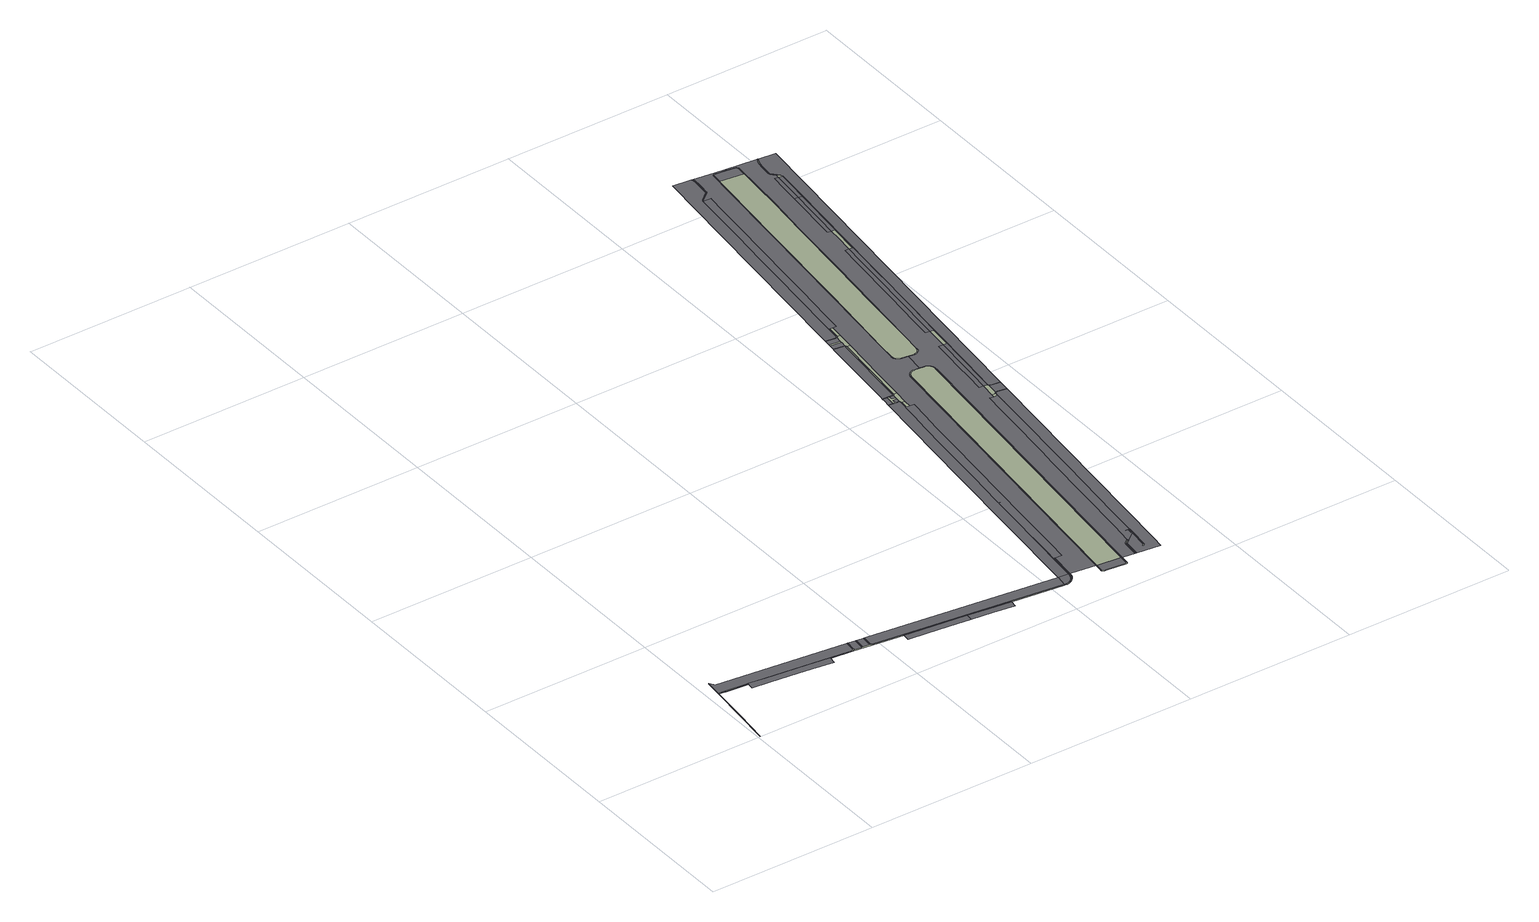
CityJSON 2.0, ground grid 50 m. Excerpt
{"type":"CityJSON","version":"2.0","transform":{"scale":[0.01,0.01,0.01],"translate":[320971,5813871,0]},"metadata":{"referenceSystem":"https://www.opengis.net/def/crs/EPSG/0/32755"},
"CityObjects":{
"road1":{"type":"Road","geometry":[{"type":"MultiSurface","lod":"2","boundaries":[[[0,1,2]],[[3,1,4,5]],[[6,7,8,9,10]],[[7,3,5,11]],[[5,12,13,11]],[[12,5,4,14]],[[15,16,17,18,19,20,21,22,23,24,25,13,12,14,26,27]],[[20,19,28,29,24,23,22,21]],[[13,25,24,29,30,31,32,33,34,35,36,37,38,39,40,41,42,43,44,45,46,47,48,49,50,51,52,53,9,8,7,11]],[[28,19,18,54,55]],[[56,57,58,59,60,61,62,63,64,65,66,67,68,69,70,71,72,73,74,75,76,77,78,79,80,81,51,50,49,48,47,46,45,44,43,42,41,40,39,38,37,36,35,34,33,32,31,30,29,28,55]],[[82,81,80,79,78,77,76,75,74,73,72,71,70,69,68,83,84]],[[54,85,86,87,88,89,90,91,92,93,94,95,96,97,98,99,100,101,102,83,68,67,66,65,64,63,62,61,60,59,58,57,56,55]],[[84,83,102,103]],[[102,101,104,105,106,107,108,109,110,111,112,113,114,115,103]],[[115,114,113,112,111,110,109,108,107,106,105,104,101,100,99,98,97,96,95,94,93,92,91,90,89,88,87,86,116,117,118,119,120,121,122,123,124,125,126,127,128,129,130,131]],[[130,129,128,127,126,125,124,123,122,121,120,119,118,117,116,132,133,134,135,131]],[[136,137,138,139,140,141,142,143]],[[144,143,142,141,140,145,146,147]],[[140,139,148,149,150,151]],[[152,153,150,154,155,156,157,158,159,160,86,85,143,144,147,146,145]],[[145,140,151,150,153,152]],[[133,132,116,86,160,159,158,157]]],"semantics":{"surfaces":[{"type":"TrafficArea","function":"1","surfaceMaterial":3},{"type":"AuxiliaryTrafficArea","function":"1700","surfaceMaterial":4},{"type":"TrafficArea","function":"2","surfaceMaterial":2},{"type":"AuxiliaryTrafficArea","function":"1220","surfaceMaterial":4},{"type":"AuxiliaryTrafficArea","function":"1700","surfaceMaterial":2},{"type":"TrafficArea","function":"7","surfaceMaterial":3},{"type":"TrafficArea","function":"7","surfaceMaterial":4}],"values":[0,1,2,3,3,4,5,3,2,4,3,0,1,1,0,3,2,5,6,5,1,6,3]}}]},
"road2":{"type":"Road","geometry":[{"type":"MultiSurface","lod":"2","boundaries":[[[161,162,163,164,165,166,167,168,169,170,171,134,133]],[[172,173,174,175,176,177,178,179,180,181,182,183,184,185,186,187,188,189,190,191,192,193,194,195,196,197,198,199,200,201,202,203,204,205,206,207,208,171,170,169,168,167,166,165,164,163,162,161,133,209]],[[210,211,212,213,214,215,216,217,218,219,220,221,222,223,224,225,226,227,228,229,230,231,232,233,234,235,236,237,238,208,207,206,205,204,203,202,201,200,199,198,197,196,195,194,193,192,191,190,189,188,187,186,185,184,183,182,181,180,179,178,177,176,175,174,173,172,209]],[[239,240,241,208,238,242,243,244,245]],[[246,247,248,171,208,241,240,239,245,249,250]],[[251,252,253,254,255,256,257,258,259,260,261,262,263,264,265,266,267,268,269,270,271,272,273,274,275,276,277,278,279,280,281,282,283,284,285,286,287,288,289,290,291,292,293]],[[261,251,294,295]],[[261,260,259,258,257,256,255,254,253,252,251]],[[296,297,298,299,300,301,302,303,304,305,306,307,308,309,310,311,312,313,314,315,316,246,250,249,245,244,317,318,319,320,321,320,319,318,317,244,322,323,324,325,326,327,328,329],[330,331,330,321]],[[332,333,334,335,336,337,338,339,340]],[[338,337,336,335,341,342,343,344,345,339]],[[308,307,306,346,347,348,349,350,351,352,353,354,134,171,248,247,246,316,315,314,313,312,311,310,309]],[[355,356,357,358,359,360,361,362]],[[361,363,364,365,362]],[[366,367,368,369,262,261,295]],[[370,371,372,373,374]],[[375,376,377,378,379,380,294,251,293]],[[381,346,306,305,304,303]],[[382,383,384,385,386,387,388,389,364,363,361,360,359,358,357,356,355,362,345,344,343,342,341,390,391,392,393,394,395,396,397,398,399]],[[400,401,402,403,404,405,406,407,408,374,373,352,351,350,349,348,347,346,381]],[[408,409,410,411,412,413,370,374]],[[407,406,405,404,410,409,408]],[[303,302,414,381]],[[415,416,417,418,419,420,421,413,412,411,422]],[[423,424,425,426,427,428,429,430,431,432,433,434,435,436,437,438,439,440,441,442,443,444,445,446,447,448,449,450,451,452,453,454,371,370,413,421,420,419,418,417,416,415,422]],[[411,410,404,403,402,401,400,381,414,455,439,438,437,436,435,434,433,432,431,430,429,428,427,426,425,424,423,422]],[[382,399,456,457,458,457,459,460,461,462,463,464,465,466,467,468,469,470,471,340,339,345,362,365,364,389,388,472,473,474,475,476,477,478,479,480,481,482,483,383],[484,485,484,486]],[[482,481,480,479,478,477,476,475,474,473,472,388,387,386,385,384,383,483]],[[487,488,440,439]],[[452,451,450,449,448,447,446,445,444,443,442,441,440,488,489,490,491,492,493,494,495,496,497,498,499,500,501,502,503,504,505,453]],[[455,506,507,487,439]],[[508,509,510,511,512,513,514,515,516]],[[515,514,517,518]],[[501,500,499,498,497,496,495,494,493,492,491,490,489,488,487,519,520,521,522,523,524,525,513,512,511,510,509,508,516,502]],[[518,517,526,527,528,529,530,531,532]],[[533,534,535,536,537,538,539,540,541,542,543,544,545,546,547,548,549,550,551,552,553,554,555,556,557,558,559,368,367,560,561,562,563,564,565,566,567,568,569,570,571,572,573,574,575,576,577,578,579,580,581,582,583]],[[531,530,529,528,527,526,584,585,586,587,588,589,590,591,592,593,594,595,596,597,598,599,532]],[[590,589,588,587,586,585,584,526,517,514,513,525,524,523,522,521,520,519,487,507,600,601]],[[582,581,580,579,578,577,576,575,574,573,572,571,570,569,568,567,566,565,564,563,562,561,560,367,366,295,294,380,379,602,603,604,605,606,607,608,609,610,611,612,613,614,615,616,617,618,619,620,621,622,623,624,625,583]],[[626,627,628,629,630,631,591,590,601]],[[600,632,628,627,626,601]],[[625,633,634,533,583]],[[635,636,637,638,639,640,641,642,643,644,645,646,647,648,649,650,651,652,653,654]],[[655,656,657,658,659,660,661,635,654]],[[624,623,622,621,620,619,618,617,616,615,614,613,612,611,610,609,608,607,606,605,604,603,602,379,378,662,663,664,665,666,667,668,669,670,671,672,673,674,675,676,677,678,679,680,681,682,683,684,685,686,687,633,625]],[[688,457,456,689]],[[456,399,398,689]],[[506,455,414,302,301,300,299,298,297,296,329,328,327,326,325,324,323,322,244,243,242,238,690,262,369,368,559,691,692,556,555,693,694,695,550,549,696,547,546,697,545,544,698,543,542,699,700,701,535,534,702,634,656,655,703,654,653,704,705,649,648,647,646,706,707,642,708,709,710,711,712,713,714,715,716,717,718,719,720,721,722,723,724,725,726,727,728,729,730,731,732,733,734,735,736,737,738,739,740,741,742,743,744,745,746,747,748,749,750,751,752,753,754,632,600,507]],[[689,398,397,396,395,394,393,392,755,756,757,758,759,760,761,762,763,764,765,766,767,768]],[[767,766,765,764,763,769,770,771,772,773,774,775,776,688,689,768]],[[776,775,777,778]],[[762,761,760,759,758,757,756,755,779,780,781,782,783,784,785,769,763]],[[786,787,788,789,790,775,774,773,772,771,770,769,785,784,783,782,781,780,779,791]],[[792,793,794,795,796,797,798,799,800,801,802,803,804,805,806,807,808,809,810,811,812,813,659,658]],[[814,815,816,817,818,819,778,820,821,822,823]],[[814,823,824,825,826,778,777,827,828,829,830,831,832]],[[833,834,835,836,837,838,641,640,639,638,637,636,635,661,660,659,813,812,811,810,809,808,807,806,805,839,840,841,842,843,844,845]],[[846,847,848,849,850,851,852,853,854,855,856,857,858,859,860,861,862,863,864,865,866,867,868,869,870,871,599,598,597,596,595,594,593,872,591,631,630,629,873,874]],[[743,742,875,876,877,878,879,852,851,850,849,848,847,846,874,873,629,628,632,754,753,752,751,750,749,748,747,746,745,744]],[[657,656,634,633,880,686,685,881,682,882,681,883,679,678,884,675,674,885,672,671,886,668,667,887,664,663,888,378,377,376,375,293,334,333,332,340,471,470,469,468,467,466,465,464,463,462,461,460,459,457,688,776,778,819,818,817,816,815,814,889,890,891,892,893,894,895,896,897,898,899,900,901,902,903,904,905,906,907,908,909,910,911,912,913,914,915,916,917,918,919,920,921,922,923,924,721,720,925,926,927,928,929,930,931,932,933,934,935,936,937,938,939,804,803,802,940,799,798,941,797,796,942,795,794,793,943,658]],[[814,832,944,889]],[[898,897,896,895,894,893,892,891,890,889,945,946,947,948,949,950,951]],[[878,877,876,875,952,853,852,879]],[[953,954,955,956,957,898,951,950,958,948,959,946,945,889,944,960,961,962,963]],[[964,965,966,967,968,957,956,955,954,953,963,962,961,960,944,832,831,830,829,828,827,777,775,790,969,970,971,972,973,974,975,976,977]],[[863,862,861,860,859,858,857,856,855,854,853,952,978,979,980,981,982,983,984,985,986,987,988,989,990,991,992,993,994,995,996,997]],[[996,995,994,993,992,991,990,989,988,987,986,985,984,983,982,981,980,979,978,952,875,741,740,739,738,737,998,999,735,733,1000,1001,1002,1003,1004,731,730,729,997]],[[1005,865,864]],[[1006,1007,1008,1009,1010,867,1011,1012,866,1013,865,1005,864,863,997]],[[729,728,726,724,1014,1008,1007,1006,997]],[[968,900,1015,898,957]],[[719,1016,1017,1018,717,716,1019,1020,1021,1022,1023,1024,1025,713,712,711,710,709,708,642,641,838,837,836,835,834,833,1026,1027,1028,1029,1030,1031,1032,1033,1034,1035,1036,1037,1038,1039,1040,1041,1042,1043,1044,1045,1046,1047,1048,1049,1050,1051,1052,1053,1054,1055,1056,1057,1058,845,844,843,842,841,840,839,805,804,939,938,937,936,935,934,933,1059,1060,1061,1062,1063,1064,1065,1066,1067,1068,1069,1070,930,929,1071,1072,1073,1074,1075,1076,1077,927,926,1078,1079,1080,1081,1082,1083,1084,720]],[[903,902,901,900,1085,1086,1087,904]],[[1088,1089,1090,1091,1092,1093,1094,1095,1096,1097,1098,1099,1100,1101,1102,1103,1104,1105,1106,1107,1108,1109,1110,1111,1112,1113,974,973,972,971,970,969,790,789,788,787,786,791,1114]],[[1087,1086,1085,900,968,967,966,965,964,1115]],[[1058,1057,1056,1055,1054,1053,1052,1051,1050,1049,1048,1047,1046,1045,1044,1043,1042,1041,1040,1039,1038,1037,1036,1035,1034,1033,1032,1031,1030,1029,1028,1027,1026,833,845]],[[907,906,905,904,1116,1087,1117,1118]],[[907,1118,1117,1087,1115,964,977,976,975,1119]],[[908,907,1119,1120,1121,1122,1123,1124,1125]],[[1126,1127,1128,1129,1130,1131,1132,1133,1134,1135,1136,923,921,919,917,915,914,913,912,911,910,909,908,1125]],[[1124,1123,1122,1121,1120,1119,975,974,1112,1110,1107,1137,1138,1139,1140,1141,1103,1102,1100,1142,1097,1096,1143,1095,1144,1094,1093,1145,1092,1091,1146,1147,1148,1149,1150,1135,1134,1133,1132,1131,1130,1129,1128,1127,1126,1125]],[[1150,1149,1148,1147,1146,1091,1090,1089,1088]]],"semantics":{"surfaces":[{"type":"TrafficArea","function":"2","surfaceMaterial":2},{"type":"AuxiliaryTrafficArea","function":"1220","surfaceMaterial":4},{"type":"AuxiliaryTrafficArea","function":"1700","surfaceMaterial":4},{"type":"AuxiliaryTrafficArea","function":"1220","surfaceMaterial":3},{"type":"TrafficArea","function":"7","surfaceMaterial":3},{"type":"TrafficArea","function":"1"},{"type":"AuxiliaryTrafficArea","function":"1700"},{"type":"TrafficArea","function":"1","surfaceMaterial":3},{"type":"AuxiliaryTrafficArea","function":"1400","surfaceMaterial":10},{"type":"TrafficArea","function":"7","surfaceMaterial":4}],"values":[0,1,2,2,1,3,0,0,4,2,1,0,2,1,3,5,3,1,0,1,2,5,2,5,1,6,4,1,1,0,2,7,2,1,7,1,1,2,8,1,2,3,1,1,1,2,1,7,1,6,2,7,1,1,4,9,8,0,4,7,2,4,1,9,1,1,2,1,1,2,2,3,4,0,9,0,4,9,2,2,1,0]}}]}
},
"vertices":[
[203,1076,0],[328,2183,0],[82,9,0],[330,2206,0],[537,2160,0],[539,2184,0],[332,2226,0],[333,2226,0],[375,2597,0],[387,2708,0],[374,2597,0],[541,2203,0],[1205,2112,0],[1207,2132,0],[1202,2089,0],[2275,1789,0],[2920,1714,0],[3566,1639,0],[3589,1832,0],[3591,1855,0],[3592,1858,0],[2946,1932,0],[2300,2007,0],[1704,2076,0],[1444,2106,0],[1208,2134,0],[1182,1915,0],[1679,1858,0],[4214,1788,0],[4216,1808,0],[4217,1817,0],[4228,1816,0],[4234,1817,0],[4238,1817,0],[4242,1818,0],[4245,1819,0],[4249,1820,0],[4252,1822,0],[4256,1823,0],[4259,1825,0],[4262,1827,0],[4265,1829,0],[4267,1831,0],[4270,1833,0],[4272,1835,0],[4274,1837,0],[4276,1840,0],[4279,1845,0],[4282,1851,0],[4283,1856,0],[4284,1861,0],[4316,2143,0],[494,2584,0],[388,2717,0],[4211,1765,0],[4214,1787,0],[4227,1786,0],[4233,1786,0],[4238,1787,0],[4244,1788,0],[4249,1789,0],[4254,1790,0],[4259,1792,0],[4264,1794,0],[4269,1796,0],[4274,1799,0],[4278,1802,0],[4282,1805,0],[4286,1807,0],[4290,1811,0],[4294,1815,0],[4297,1818,0],[4300,1822,0],[4303,1826,0],[4305,1831,0],[4308,1835,0],[4309,1839,0],[4311,1844,0],[4312,1848,0],[4313,1853,0],[4316,1877,0],[4348,2139,0],[4408,2132,0],[4531,1781,0],[4569,2114,0],[4825,1699,0],[4828,1724,0],[4823,1724,0],[4819,1725,0],[4815,1726,0],[4810,1727,0],[4807,1729,0],[4803,1731,0],[4799,1733,0],[4796,1735,0],[4792,1737,0],[4789,1740,0],[4786,1743,0],[4784,1746,0],[4781,1749,0],[4779,1751,0],[4776,1755,0],[4552,1779,0],[4590,2111,0],[4774,1760,0],[4772,1763,0],[4771,1767,0],[4769,1771,0],[4768,1775,0],[4767,1779,0],[4767,1783,0],[4766,1786,0],[4766,1790,0],[4766,1794,0],[4773,1859,0],[4800,2087,0],[4830,1744,0],[4832,1753,0],[4827,1754,0],[4823,1755,0],[4819,1756,0],[4815,1758,0],[4811,1761,0],[4808,1764,0],[4805,1767,0],[4802,1771,0],[4800,1775,0],[4798,1780,0],[4797,1784,0],[4796,1789,0],[4796,1794,0],[4829,2084,0],[10364,1094,0],[10400,1093,0],[10445,1436,0],[4912,2074,0],[5702,1391,0],[6248,1328,0],[6889,1254,0],[7530,1179,0],[7553,1379,0],[6914,1454,0],[6272,1529,0],[5726,1593,0],[5728,1610,0],[7555,1398,0],[6916,1472,0],[6274,1546,0],[8170,1105,0],[8816,1030,0],[8839,1228,0],[8194,1304,0],[8196,1324,0],[8841,1249,0],[10359,1049,0],[10363,1049,0],[10394,1048,0],[10397,1073,0],[10364,1074,0],[10363,1074,0],[10362,1074,0],
[10461,1091,0],[10509,1098,0],[10552,1114,0],[10591,1135,0],[10630,1164,0],[10665,1197,0],[10693,1233,0],[10716,1272,0],[10733,1317,0],[10743,1356,0],[10752,1401,0],[10400,1073,0],[10461,1071,0],[10462,1071,0],[10463,1071,0],[10464,1072,0],[10511,1078,0],[10513,1079,0],[10514,1079,0],[10515,1079,0],[10559,1095,0],[10560,1095,0],[10561,1096,0],[10562,1096,0],[10601,1118,0],[10602,1118,0],[10603,1119,0],[10642,1148,0],[10643,1149,0],[10644,1149,0],[10679,1183,0],[10680,1183,0],[10681,1184,0],[10681,1185,0],[10709,1221,0],[10709,1222,0],[10710,1222,0],[10710,1223,0],[10733,1262,0],[10734,1263,0],[10735,1264,0],[10735,1265,0],[10752,1310,0],[10753,1311,0],[10753,1312,0],[10762,1352,0],[10771,1397,0],[10772,1399,0],[10398,1073,0],[10395,1048,0],[10461,1046,0],[10466,1047,0],[10515,1054,0],[10518,1054,0],[10521,1055,0],[10524,1056,0],[10568,1072,0],[10572,1074,0],[10593,1085,0],[10614,1096,0],[10617,1098,0],[10647,1121,0],[10657,1128,0],[10660,1130,0],[10671,1140,0],[10697,1165,0],[10700,1169,0],[10717,1190,0],[10729,1206,0],[10731,1209,0],[10751,1242,0],[10755,1249,0],[10758,1254,0],[10760,1259,0],[10775,1301,0],[10777,1306,0],[10787,1349,0],[10797,1396,0],[10779,1447,0],[10774,1409,0],[10774,1408,0],[10799,1405,0],[10804,1445,0],[10892,2200,0],[10867,2202,0],[10971,3276,0],[10759,1450,0],[10754,1412,0],[10849,2204,0],[10917,2801,0],[12282,1225,0],[12259,994,0],[12251,965,0],[12246,952,0],[12222,948,0],[11663,1002,0],[11590,1011,0],[11564,1024,0],[11551,1044,0],[11546,1072,0],[11575,1306,0],[11555,1309,0],[11526,1075,0],[11526,1072,0],[11526,1068,0],[11531,1040,0],[11533,1037,0],[11534,1034,0],[11543,1020,0],[11547,1013,0],[11550,1010,0],[11552,1008,0],[11555,1006,0],[11571,998,0],[11581,993,0],[11584,992,0],[11588,991,0],[11660,982,0],[12220,928,0],[12223,928,0],[12236,930,0],[12249,932,0],[12252,933,0],[12255,934,0],[12258,936,0],[12261,938,0],[12263,941,0],[12264,944,0],[12265,946,0],[12270,957,0],[12271,960,0],[12278,990,0],[12304,1222,0],[12282,1229,0],[11575,1307,0],[11642,6955,0],[11710,7552,0],[11779,8148,0],[11847,8745,0],[11928,9343,0],[11997,9940,0],[11862,9952,0],[11765,9961,0],[11748,9963,0],[11680,9366,0],[11677,9348,0],[11598,8768,0],[11530,8172,0],[11462,7575,0],[11394,6978,0],[11325,6381,0],[11257,5784,0],[11189,5188,0],[11121,4591,0],[11053,3994,0],[10985,3397,0],[10961,2796,0],[11030,3393,0],[11099,3990,0],[11168,4586,0],[11224,5061,0],[11097,2181,0],[11166,2777,0],[11234,3374,0],[11302,3971,0],[11370,4568,0],[11438,5165,0],[11506,5761,0],[11574,6358,0],[11199,5064,0],[11179,5066,0],[12753,1703,0],[12732,1670,0],[12682,1179,0],[12706,1176,0],[12755,1647,0],[12767,1694,0],[12805,1721,0],[12890,1786,0],[12893,1813,0],[12736,1173,0],[12785,1642,0],[12793,1676,0],[12822,1697,0],[12885,1745,0],[11773,10209,0],[11769,10223,0],[11762,10236,0],[11752,10246,0],[11740,10254,0],[11725,10258,0],[11446,10284,0],[11446,10283,0],[11031,6617,0],[13096,1411,0],[13049,1355,0],[13068,1340,0],[13118,1398,0],[13120,1401,0],[13121,1404,0],[13193,1983,0],[13167,1963,0],[13212,2149,0],[13208,2149,0],[13189,1980,0],[12669,10989,0],[12673,11005,0],[12654,11007,0],[12649,10992,0],[11613,10589,0],[11482,10601,0],[11470,10501,0],[11448,10305,0],[11583,10292,0],[12308,1265,0],[13401,10916,0],[13401,10920,0],[13404,10950,0],[13382,10951,0],[13381,10918,0],[11793,10207,0],[13987,9026,0],[13952,8714,0],[13830,7563,0],[13664,6159,0],[13585,5387,0],[13313,3041,0],[13233,2374,0],[13207,2149,0],[13430,1092,0],[13470,1440,0],[14343,9136,0],[14094,9166,0],[14057,9165,0],[14033,9161,0],[14018,9156,0],[14003,9146,0],[13995,9127,0],[13985,9026,0],[11793,10211,0],[11788,10230,0],[11779,10248,0],[11773,10255,0],[11766,10261,0],[11756,10268,0],[11748,10272,0],[11729,10278,0],[11653,10285,0],[11665,10403,0],[11781,10390,0],[11788,10459,0],[11672,10472,0],[11683,10582,0],[11890,10196,0],[11797,10574,0],[11794,10573,0],[11790,10573,0],[11787,10573,0],[11783,10573,0],[11780,10573,0],[11776,10574,0],[11802,10575,0],[11807,10577,0],[11811,10579,0],[11814,10581,0],[11817,10582,0],[11819,10585,0],[11822,10587,0],[11825,10589,0],[11827,10592,0],[11829,10595,0],[11831,10597,0],[11833,10601,0],[11835,10604,0],[11836,10607,0],[11837,10610,0],[11838,10614,0],[11839,10617,0],[11840,10622,0],[11820,10624,0],[11819,10619,0],[11818,10615,0],[11816,10611,0],[11813,10607,0],[11811,10604,0],[11807,10600,0],[11804,10598,0],[11800,10596,0],[11796,10594,0],[11791,10593,0],[11787,10593,0],[11783,10593,0],[11484,10621,0],[11483,10612,0],[11937,10611,0],[13965,9028,0],[13863,9036,0],[13811,8582,0],[13741,9046,0],[13677,8504,0],[13613,7954,0],[13549,7406,0],[13484,6852,0],[13420,6307,0],[13355,5757,0],[13291,5210,0],[13226,4655,0],[13162,4107,0],[13098,3564,0],[13033,3014,0],[12969,2466,0],[13241,2443,0],[13303,2990,0],[13365,3537,0],[13427,4084,0],[13489,4632,0],[13552,5187,0],[13614,5734,0],[13676,6281,0],[13738,6830,0],[13801,7384,0],[13863,7932,0],[13925,8479,0],[13162,2153,0],[13146,2010,0],[13090,2160,0],[12115,13071,0],[12095,13073,0],[12095,13083,0],[12095,13089,0],[12094,13094,0],[12091,13101,0],[12090,13104,0],[12087,13109,0],[12084,13112,0],[12081,13115,0],[12077,13118,0],[12072,13120,0],[12069,13121,0],[11780,13156,0],[11779,13145,0],[11769,13146,0],[11766,13118,0],[11708,12605,0],[11494,10708,0],[12047,11581,0],[12216,13060,0],[11782,13175,0],[12073,13141,0],[12079,13139,0],[12086,13135,0],[12093,13131,0],[12099,13126,0],[12119,13297,0],[11791,13337,0],[11773,13176,0],[12127,13363,0],[11799,13403,0],[12115,13084,0],[12115,13091,0],[12114,13098,0],[12110,13109,0],[12107,13114,0],[12103,13120,0],[12101,13123,0],[12148,13543,0],[12144,13541,0],[12134,13538,0],[12130,13537,0],[12119,13536,0],[12115,13536,0],[11817,13568,0],[12912,11219,0],[12896,11218,0],[12887,11217,0],[12881,11217,0],[12865,11215,0],[12850,11212,0],[12835,11208,0],[12820,11203,0],[12805,11197,0],[12794,11192,0],[12791,11191,0],[12778,11184,0],[12764,11176,0],[12752,11168,0],[12740,11158,0],[12728,11148,0],[12723,11143,0],[12717,11138,0],[12707,11126,0],[12698,11115,0],[12689,11103,0],[12682,11090,0],[12675,11077,0],[12669,11063,0],[12663,11049,0],[12659,11035,0],[12656,11021,0],[12676,11017,0],[12679,11030,0],[12682,11043,0],[12687,11056,0],[12693,11068,0],[12699,11080,0],[12706,11092,0],[12714,11103,0],[12723,11114,0],[12732,11124,0],[12742,11134,0],[12753,11143,0],[12764,11152,0],[12775,11159,0],[12788,11167,0],[12800,11173,0],[12813,11179,0],[12827,11184,0],[12841,11189,0],[12855,11192,0],[12869,11195,0],[12883,11197,0],[12898,11198,0],[12912,11199,0],[12158,13550,0],[12161,13552,0],[12168,13562,0],[12170,13565,0],[12176,13575,0],[12177,13579,0],[12178,13583,0],[12158,13584,0],[12153,13574,0],[12146,13566,0],[12138,13560,0],[12128,13557,0],[12117,13556,0],[11835,13586,0],[11836,13596,0],[11821,13598,0],[12275,13575,0],[12188,13582,0],[13382,10964,0],[13381,10977,0],[13379,10990,0],[13376,11002,0],[13373,11015,0],[13369,11028,0],[13364,11040,0],[13359,11052,0],[13353,11063,0],[13347,11074,0],[13339,11085,0],[13332,11095,0],[13323,11104,0],[13315,11113,0],[13305,11122,0],[13296,11129,0],[13285,11137,0],[13275,11143,0],[13264,11149,0],[13253,11154,0],[13242,11158,0],[13230,11161,0],[13218,11164,0],[13209,11166,0],[12191,13595,0],[12193,13617,0],[12234,13981,0],[12204,13984,0],[12163,13620,0],[12161,13600,0],[12320,13973,0],[13210,11186,0],[13061,11202,0],[12958,11830,0],[12913,11841,0],[12866,11868,0],[12828,11907,0],[12802,11954,0],[12790,12007,0],[12791,12021,0],[12771,12022,0],[12770,12006,0],[12770,12002,0],[12783,11948,0],[12785,11945,0],[12812,11895,0],[12814,11893,0],[12853,11853,0],[12856,11851,0],[12905,11823,0],[12908,11822,0],[12952,11810,0],[12956,11809,0],[12963,11808,0],[13135,11790,0],[13306,11771,0],[13336,11768,0],[13338,11789,0],[13309,11791,0],[12965,11828,0],[13400,10985,0],[13399,10992,0],[13398,10998,0],[13396,11006,0],[13392,11020,0],[13388,11034,0],[13386,11040,0],[13383,11047,0],[13377,11060,0],[13371,11072,0],[13364,11084,0],[13356,11096,0],[13348,11107,0],[13339,11117,0],[13329,11127,0],[13319,11136,0],[13315,11140,0],[13308,11145,0],[13297,11153,0],[13286,11160,0],[13283,11161,0],[13274,11166,0],[13261,11172,0],[13249,11177,0],[13236,11181,0],[13222,11184,0],[13875,9140,0],[13975,9129,0],[11224,1347,0],[12657,11028,0],[12666,11056,0],[12678,11083,0],[12693,11109,0],[12712,11132,0],[12734,11154,0],[12758,11172,0],[12784,11188,0],[12813,11201,0],[12842,11210,0],[12873,11216,0],[12908,11219,0],[12962,11808,0],[12906,11822,0],[12854,11852,0],[12784,11947,0],[12770,12005,0],[12772,12062,0],[12819,12520,0],[13132,15170,0],[13484,18317,0],[13739,20565,0],[13823,21312,0],[13830,21351,0],[13853,21376,0],[13858,21378,0],[13859,21378,0],[13886,21387,0],[14009,21377,0],[14259,21349,0],[14264,21393,0],[13939,21431,0],[13317,21502,0],[13326,21432,0],[13331,21398,0],[13331,21389,0],[13332,21379,0],[13329,21255,0],[13310,21126,0],[13277,20866,0],[13273,20828,0],[13271,20818,0],[13262,20805,0],[13248,20788,0],[13248,20787,0],[13245,20783,0],[13241,20780,0],[12996,20582,0],[12991,20578,0],[12988,20574,0],[12985,20546,0],[13059,20539,0],[13191,20526,0],[13123,19929,0],[13055,19333,0],[12987,18736,0],[12919,18139,0],[12851,17542,0],[12783,16946,0],[12715,16349,0],[12646,15752,0],[12578,15155,0],[12510,14558,0],[12442,13962,0],[14345,9155,0],[14096,9186,0],[14093,9186,0],[14055,9184,0],[14030,9181,0],[14027,9180,0],[14011,9175,0],[14007,9173,0],[14005,9171,0],[13991,9162,0],[13989,9160,0],[13987,9157,0],[13985,9154,0],[13976,9133,0],[14047,9530,0],[14040,9536,0],[14038,9539,0],[14037,9542,0],[14036,9545,0],[14031,9566,0],[14031,9570,0],[13926,9581,0],[14033,9583,0],[13927,9595,0],[14381,9474,0],[14118,9501,0],[14087,9508,0],[14083,9509,0],[14062,9518,0],[14059,9519,0],[14056,9522,0],[14122,9520,0],[14091,9527,0],[14069,9536,0],[14058,9548,0],[14051,9568,0],[14383,9493,0],[13341,11769,0],[13370,11777,0],[13413,11792,0],[13449,11812,0],[13452,11814,0],[13478,11834,0],[13481,11837,0],[13497,11857,0],[13499,11859,0],[13509,11882,0],[13520,11912,0],[13528,11946,0],[13530,11961,0],[13510,11963,0],[13508,11948,0],[13501,11916,0],[13490,11889,0],[13480,11868,0],[13466,11850,0],[13440,11829,0],[13404,11810,0],[13363,11796,0],[14166,11702,0],[14038,11713,0],[13979,11190,0],[13919,10657,0],[13861,10134,0],[13802,9608,0],[13987,10121,0],[14047,10645,0],[14104,11142,0],[14108,11177,0],[14105,11143,0],[14048,10645,0],[13988,10121,0],[14043,9582,0],[14104,10110,0],[14165,10634,0],[14226,11165,0],[14287,11691,0],[14279,11692,0],[13816,21030,0],[13764,20562,0],[13509,18315,0],[13157,15167,0],[12839,12518,0],[12792,12061,0],[13589,12600,0],[13786,14369,0],[13988,16110,0],[14205,18045,0],[14373,19441,0],[14460,20278,0],[14525,20949,0],[12330,15178,0],[12398,15775,0],[12466,16372,0],[12534,16969,0],[12602,17565,0],[12670,18162,0],[12736,18735,0],[12939,20550,0],[12942,20576,0],[12944,20587,0],[12947,20597,0],[12955,20606,0],[12966,20615,0],[13212,20814,0],[13221,20824,0],[13227,20835,0],[13232,20872,0],[13265,21131,0],[13279,21260,0],[13283,21369,0],[13282,21389,0],[13272,21478,0],[13265,21509,0],[12722,21571,0],[12441,19083,0],[11835,13726,0],[12152,13574,0],[12193,13985,0],[12261,14582,0],[12969,20547,0],[12943,20549,0],[12874,19953,0],[12806,19356,0],[12738,18759,0],[13223,11184,0],[13262,11173,0],[13285,11160,0],[13297,11154,0],[13330,11128,0],[13357,11096,0],[13378,11060,0],[13393,11020,0],[13400,10988,0],[14242,12387,0],[14111,12402,0],[14180,13005,0],[14250,13611,0],[14320,14215,0],[14389,14822,0],[14459,15426,0],[14529,16035,0],[14598,16634,0],[14724,16623,0],[14790,17192,0],[14829,17542,0],[14711,17559,0],[14776,18135,0],[14841,18710,0],[14906,19286,0],[14971,19858,0],[15024,20330,0],[15137,20314,0],[15149,20417,0],[15041,20553,0],[15034,20564,0],[15028,20577,0],[15025,20589,0],[15023,20603,0],[15023,20616,0],[15060,20951,0],[15080,21068,0],[15088,21093,0],[15091,21109,0],[15100,21133,0],[15115,21182,0],[15140,21234,0],[15149,21259,0],[15156,21271,0],[15165,21289,0],[14518,21320,0],[14533,21310,0],[14534,21309,0],[14547,21301,0],[14557,21287,0],[14558,21286,0],[14567,21274,0],[14574,21244,0],[14573,21235,0],[14485,20276,0],[14398,19438,0],[14230,18042,0],[14012,16107,0],[13811,14366,0],[13609,12598,0],[13501,11862,0],[13480,11836,0],[13451,11813,0],[13344,11767,0],[14355,12373,0],[14308,12990,0],[14375,13597,0],[14415,13958,0],[14443,14202,0],[14513,14808,0],[14584,15413,0],[14654,16021,0],[12959,20548,0],[14644,14793,0],[14713,15399,0],[14783,16007,0],[14852,16612,0],[14840,16613,0],[14514,14808,0],[14415,13959,0],[14367,12372,0],[14436,12975,0],[14505,13583,0],[14575,14189,0],[15151,19254,0],[15085,18678,0],[15019,18101,0],[14953,17525,0],[14944,17526,0],[14187,10687,0],[14550,13942,0],[14759,15728,0],[15051,18291,0],[15168,19363,0],[15273,20296,0],[15258,20297,0],[15271,20295,0],[15217,19830,0],[12962,20574,0],[12963,20582,0],[12965,20587,0],[12969,20592,0],[12978,20600,0],[13225,20799,0],[13226,20800,0],[13227,20801,0],[13236,20811,0],[13237,20812,0],[13238,20813,0],[13238,20814,0],[13245,20825,0],[13245,20826,0],[13246,20827,0],[13247,20829,0],[13247,20830,0],[13247,20832,0],[13252,20869,0],[13285,21128,0],[13244,20782,0],[13246,20785,0],[13264,20808,0],[13266,20811,0],[13268,20815,0],[13269,20818,0],[13271,20822,0],[13284,21328,0],[13299,21258,0],[13301,21396,0],[13284,21506,0],[13267,21508,0],[13269,21502,0],[13275,21464,0],[13282,21396,0],[13283,21381,0],[13315,21503,0],[14790,17193,0],[13889,21387,0],[13885,21386,0],[13881,21385,0],[13854,21376,0],[13851,21374,0],[13848,21371,0],[13834,21356,0],[13832,21352,0],[13830,21349,0],[13829,21345,0],[13848,21309,0],[13854,21340,0],[13867,21355,0],[13889,21362,0],[14075,21346,0],[14506,21301,0],[14509,21300,0],[14512,21299,0],[14515,21297,0],[14518,21296,0],[14521,21294,0],[14524,21292,0],[14526,21290,0],[14529,21288,0],[14531,21286,0],[14533,21284,0],[14536,21282,0],[14538,21279,0],[14540,21277,0],[14542,21274,0],[14543,21272,0],[14545,21269,0],[14546,21266,0],[14548,21263,0],[14549,21260,0],[14550,21257,0],[14551,21254,0],[14552,21251,0],[14552,21248,0],[14553,21245,0],[14553,21241,0],[14553,21238,0],[14553,21235,0],[14573,21239,0],[14573,21243,0],[14573,21248,0],[14572,21252,0],[14571,21256,0],[14570,21260,0],[14569,21264,0],[14568,21268,0],[14566,21271,0],[14564,21275,0],[14562,21279,0],[14560,21282,0],[14555,21289,0],[14553,21292,0],[14550,21296,0],[14547,21299,0],[14544,21301,0],[14541,21304,0],[14538,21307,0],[14531,21311,0],[14527,21313,0],[14524,21315,0],[14520,21317,0],[14516,21319,0],[14511,21320,0],[14508,21321,0],[14893,18119,0],[14957,18695,0],[15021,19271,0],[15216,21283,0],[15189,21239,0],[15134,21096,0],[15105,20946,0],[15068,20611,0],[15068,20605,0],[15068,20604,0],[15069,20600,0],[15069,20597,0],[15070,20595,0],[15070,20594,0],[15071,20590,0],[15073,20587,0],[15075,20584,0],[15077,20581,0],[15254,20356,0],[15261,20346,0],[15267,20334,0],[15271,20321,0],[15271,20318,0],[15271,20317,0],[15272,20310,0],[15273,20310,0],[15273,20309,0],[15273,20307,0],[15273,20303,0],[15715,21226,0],[15136,19256,0],[14917,19285,0],[15062,19642,0],[15085,19845,0],[15253,20298,0],[15253,20308,0],[15251,20317,0],[15248,20327,0],[15244,20336,0],[15238,20344,0],[15153,20452,0],[15061,20569,0],[15056,20577,0],[15052,20585,0],[15049,20594,0],[15048,20604,0],[15048,20613,0],[15085,20948,0],[15115,21102,0],[15171,21248,0],[15194,21286,0],[15167,21289,0],[15270,20324,0],[15268,20331,0],[15265,20338,0],[15262,20344,0],[15258,20350,0],[15070,20592,0],[15069,20598,0],[15068,20601,0],[15068,20608,0],[15115,21023,0],[15133,21098,0],[15157,21172,0],[15188,21242,0],[15211,21284,0]
]}
